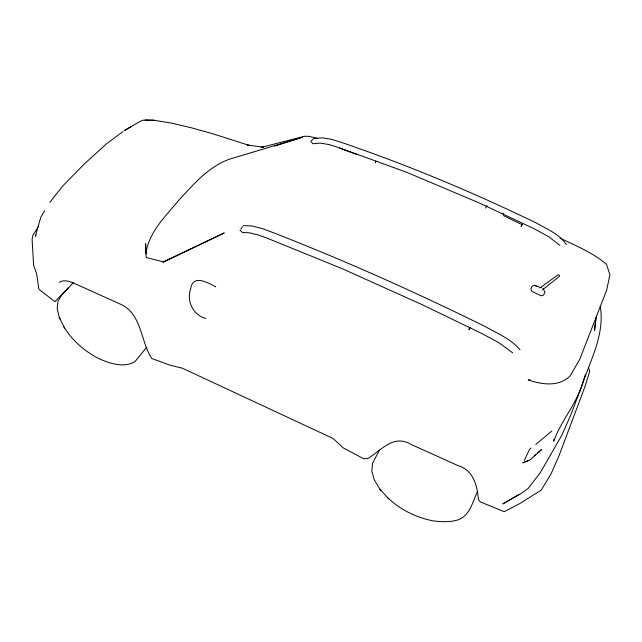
<?xml version="1.0" encoding="UTF-8"?>
<svg xmlns="http://www.w3.org/2000/svg" width="642" height="642" viewBox="0 0 642 642"><rect width="100%" height="100%" fill="white"/><g stroke="black" fill="none" stroke-linecap="round" stroke-linejoin="round"><path stroke-width="0.96" d="M595.262 322.95L594.54 330.67L596.418 315.944M595.447 321.016L595.712 318.119M553.918 439.248L553.709 441.239C560.915 421.377 575.224 405.463 581.997 385.304C590.528 360.074 604.997 333.856 600.254 306.451M145.878 253.726C148.8 231.85 165.893 215.945 179.287 199.678C193.964 183.893 208.722 166.543 229.643 159.136L302.342 137.292L274.824 146.047M375.385 162.835L375.875 161.07M585.4 374.479L581.62 386.38L570.955 414.58L561.71 435.525L540.243 472.753L528.045 488.562L520.285 494.011L502.75 503.954L518.375 494.773M469.912 327.276L468.925 329.627L470.016 327.436M477.319 491.812C472.4 502.534 469.519 516.995 456.334 520.365C448.638 522.235 440.821 521.89 433.029 520.847C416.209 517.604 400.279 509.676 387.84 497.879M522.564 223.336L521.144 226.522L522.115 224.668L503.769 215.816L503.063 213.2M524.329 460.394L529.313 449.817L531.046 448.076M379.542 450.042L372.585 463.147L371.814 471.059L374.286 479.871L379.751 488.995L388.755 498.874M44.739 210.608L40.719 217.494L35.278 236.304L36.297 234.892M485.472 208.12L487.037 205.56M38.841 225.832L32.911 235.229L32.1 239.41L33.601 265.178L36.602 273.572L38.873 289.229L54.963 301.676L68.429 287.624M240.71 229.226L242.556 226.658M49.843 202.342L62.884 185.843L84.359 163.919L106.524 143.784L123.007 131.53M146.681 347.258L134.9 361.703C123.36 368.251 109.565 363.396 98.378 358.397C84.415 350.997 71.84 340.34 63.807 326.609M311.41 140.831L312.847 139.274M73.421 282.584L61.56 295.392L57.981 301.106L57.202 308.577L59.216 317.284L64.505 328.022M535.829 444.416L551.847 431.055M534.192 455.764L535.693 454.504M537.185 453.244L541.679 449.472L530.3 459.8L522.708 462.834L528.197 460.804M542.458 289.871L559.431 276.333L559.302 275.129L557.77 274.969L540.131 287.865M131.153 126.675L124.428 130.495L141.039 120.897L143.792 120.11L154.586 120.375L171.229 123.055L190.835 127.654L212.911 133.793L249.465 145.493M59.305 282.336C63.406 279.535 68.694 281.044 72.907 282.769L119.717 303.851C141.906 313.039 140.205 340.685 151.745 358.485L169.921 365.146L182.28 368.171L333.174 438.526L343.141 447.803L363.669 458.749L367.786 458.532C382.167 449.785 393.394 433.888 411.426 444.577L458.187 465.707C473.459 470.096 477.255 485.866 478.451 499.669L480.312 501.892L504.211 511.69L519.835 503.537L541.246 490.103L551.229 473.563L559.15 455.387L585.103 386.243L589.725 371.269L588.329 367.32M162.924 262.361L224.251 232.974L163.309 261.856L146.207 257.538L145.622 243.671L145.662 253.686M541.391 287.809L534.658 285.337L532.21 286.035L530.838 288.972L531.873 291.34L541.206 295.81L543.622 295.039L544.954 292.078L542.955 288.539M215.279 286.813L215.696 286.741C206.628 282.271 192.945 273.965 190.554 289.181C186.461 301.579 193.13 314.949 205.849 318.496M530.011 379.751L528.246 379.928C541.984 384.63 558.789 387.174 570.184 375.883L579.806 359.167L606.65 290.28L609.9 274.72L606.529 264.344C592.935 252.739 576.01 245.798 560.033 238.134M313.416 138.656L322.316 137.829L331.705 139.354L341.199 142.339C407.991 165.066 473.122 192.383 536.6 223.135C547.024 229.194 559.631 234.097 566.316 244.658M243.286 225.639L252.105 225.992L261.872 228.448L272.015 232.195C344.61 260.427 415.735 292.27 485.569 326.746C497.454 333.535 511.112 338.944 519.98 349.794M317.461 138.303L308.441 136.289L304.493 136.289L261.077 147.419L263.509 147.203L247.443 145.044L248.927 145.421M339.61 148.15L357.177 154.618M534.658 285.337L536.351 286.131M559.936 245.421L548.958 236.866L533.767 228.56L479.702 203.153L406.514 172.216L338.382 147.491L329.121 144.57L320.23 143.102L312.959 143.752L310.832 141.449M239.972 230.245L242.54 232.508L249.73 232.829L258.959 235.189L268.846 238.856L342.379 268.757L422.428 304.798L482.062 333.663L498.978 342.764L512.661 352.819M379.751 488.995L381.091 490.456M59.216 317.284L60.155 319.186M152.371 120.247L145.14 120.255L154.586 120.375L152.371 120.247"/></g></svg>
